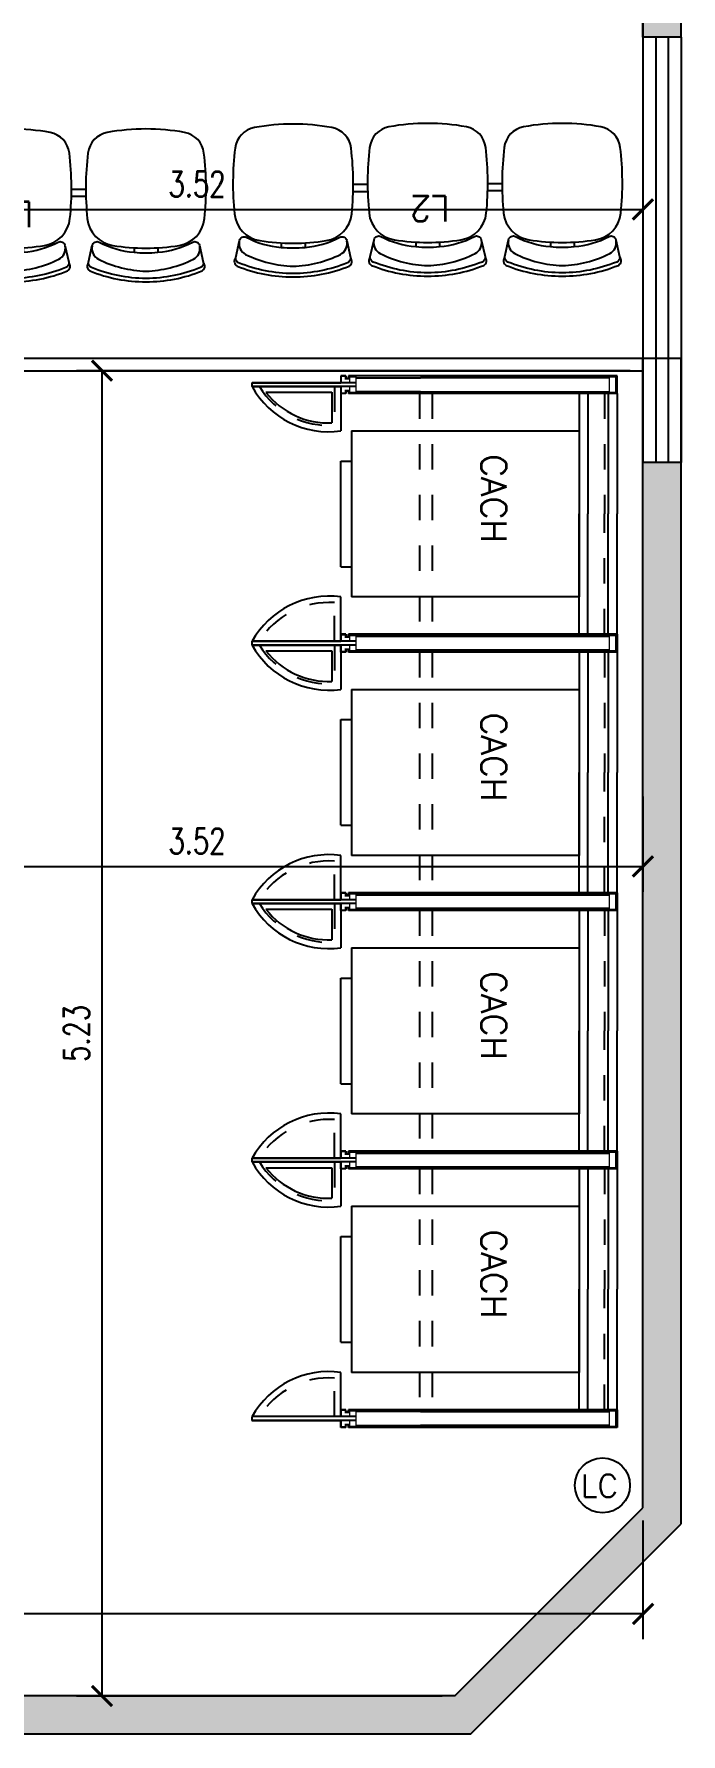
# Model space of a CAD drawing. Extents: x -36.1 to 57, y 1.4 to 46.9.
# Drawn here: x 4.81 to 7.37, y 33.34 to 40.05 of the extents above; entities that cross this region are included whole.
import ezdxf

# ---------------------------------------------------------------- set-up
doc = ezdxf.new("R2010")
doc.units = 0
doc.header["$LTSCALE"] = 0.02
doc.header["$PDMODE"] = 2
doc.linetypes.add('HIDDEN', pattern=[0.375, 0.25, -0.125])
doc.layers.get('0').update_dxf_attribs({"linetype": 'CONTINUOUS'})
doc.layers.get('DEFPOINTS').update_dxf_attribs({"linetype": 'CONTINUOUS'})
for name, color, linetype in [('A2', 1, 'CONTINUOUS'), ('A3', 5, 'CONTINUOUS'), ('ACESSORIOS', 6, 'CONTINUOUS'), ('BLOCOS', 1, 'CONTINUOUS'), ('CADEIRAS', 6, 'CONTINUOUS'), ('CODIGO', 6, 'CONTINUOUS'), ('COTAS', 6, 'CONTINUOUS'), ('DIVTETO', 5, 'CONTINUOUS'), ('ESQUADRIAS', 1, 'CONTINUOUS'), ('PAREDE-SOL', 251, 'CONTINUOUS'), ('PAREDES', 7, 'CONTINUOUS'), ('TEXTO', 7, 'CONTINUOUS'), ('TRAC', 1, 'HIDDEN')]:
    doc.layers.add(name, color=color, linetype=linetype)
doc.styles.add('COTAS', font='romans.shx', dxfattribs={"width": 0.75})
doc.styles.add('ROMANS', font='simplex.shx')
doc.dimstyles.new('COTAS', dxfattribs={"dimtxt": 0.1, "dimasz": 0.08, "dimexe": 0.1, "dimexo": 0.05, "dimgap": 0.05, "dimtad": 1, "dimzin": 0, "dimdsep": 46, "dimtxsty": 'COTAS', "dimblk1": 'ARCHTICK', "dimblk2": 'ARCHTICK', "dimsah": 1, "dimcen": 2.5, "dimclrt": 1, "dimadec": 0, "dimazin": 0, "dimtfac": 1, "dimtdec": 4, "dimtmove": 2, "dimatfit": 3, "dimldrblk": 'ARCHTICK', "dimfxl": 1, "dimtvp": 1, "dimtolj": 1, "dimtzin": 0, "dimarcsym": 0})

# ---------------------------------------------------------------- blocks, each defined once
blk = doc.blocks.new('A$C13CA08F8')
at = {"layer": 'A2', "linetype": 'Continuous'}
for p, q in [((0.1474, 0.0422), (0.8026, 0.0422)), ((0.2664, 0), (0.2664, 0.0422)), ((0.6836, 0), (0.6836, 0.0422))]:
    blk.add_line(p, q, dxfattribs=at)
for points in [[(0.1474, 0.0422), (0.1474, 0.94), (0.8026, 0.94), (0.8026, 0.0422)], [(0.6836, 0), (0.2664, 0)]]:
    blk.add_lwpolyline(points, dxfattribs=at)
at = {"layer": 'TRAC', "color": 2}
blk.add_line((0, 0.31), (0.95, 0.31), dxfattribs=at)
blk = doc.blocks.new('A$C4D74448C')
at = {"layer": 'A2'}
for p, q in [((0.03, 1.0825), (0.775, 1.0825)), ((1.03, 1.0825), (0.775, 1.0825)), ((0, 1.02), (0, 0.545)), ((0.775, 1.0275), (0.03, 1.0275)), ((0.035, 1.02), (0.035, 0.545)), ((0.115, 1.02), (0.115, 0.545)), ((0.15, 1.02), (0.15, 0.545)), ((0.775, 1.0275), (1.03, 1.0275)), ((0, 0.07), (0, 0.545)), ((0.035, 0.07), (0.035, 0.545)), ((0.115, 0.07), (0.115, 0.545)), ((0.15, 0.07), (0.15, 0.545)), ((0.775, 0.0625), (0.03, 0.0625)), ((0.03, 0.0075), (0.775, 0.0075)), ((0.775, 0.0625), (1.03, 0.0625)), ((1.03, 0.0075), (0.775, 0.0075))]:
    blk.add_line(p, q, dxfattribs=at)
at = {"layer": 'A2', "linetype": 'HIDDEN'}
for p, q in [((1.115, 1.0475), (1.115, 0.895)), ((1.115, 0.0425), (1.115, 0.195))]:
    blk.add_line(p, q, dxfattribs=at)
for centre, start, end in [((1.1364, 1.2179), 266.20141, 328.23163), ((1.1364, -0.1279), 31.76837, 93.79859)]:
    blk.add_arc(centre, 0.3236, start, end, dxfattribs=at)
at = {"layer": 'A3'}
for p, q in [((0, 1.09), (0.775, 1.09)), ((0, 1.02), (0, 1.09)), ((0.775, 1.09), (1.06, 1.09)), ((1.055, 1.08), (1.07, 1.08)), ((1.06, 1.09), (1.06, 1.08)), ((1.07, 1.09), (1.07, 1.08)), ((1.07, 1.09), (1.09, 1.09)), ((1.09, 1.09), (1.09, 1.0625)), ((0, 1.02), (0.775, 1.02)), ((0.775, 1.02), (1.06, 1.02)), ((1.03, 1.0625), (1.44, 1.0625)), ((1.03, 1.0475), (1.44, 1.0475)), ((1.055, 1.03), (1.07, 1.03)), ((1.06, 1.03), (1.06, 1.02)), ((1.07, 1.03), (1.07, 1.02)), ((1.07, 1.02), (1.09, 1.02)), ((1.4406, 1.0625), (1.09, 1.0625)), ((1.09, 1.0475), (1.09, 0.8726)), ((1.09, 1.0475), (1.09, 1.02)), ((1.44, 1.0625), (1.44, 1.0475)), ((1.09, 0.0425), (1.09, 0.2174)), ((1.125, 0.065), (1.125, 0.1856)), ((0, 0.07), (0.775, 0.07)), ((0, 0.07), (0, 0)), ((0.775, 0.07), (1.06, 0.07)), ((1.06, 0.06), (1.06, 0.07)), ((1.07, 0.07), (1.09, 0.07)), ((1.07, 0.06), (1.07, 0.07)), ((1.09, 0.0425), (1.09, 0.07)), ((0, 0), (0.775, 0)), ((0.775, 0), (1.06, 0)), ((1.03, 0.0425), (1.44, 0.0425)), ((1.03, 0.0275), (1.44, 0.0275)), ((1.055, 0.06), (1.07, 0.06)), ((1.055, 0.01), (1.07, 0.01)), ((1.06, 0), (1.06, 0.01)), ((1.07, 0), (1.07, 0.01)), ((1.07, 0), (1.09, 0)), ((1.4406, 0.0425), (1.09, 0.0425)), ((1.4406, 0.0275), (1.09, 0.0275)), ((1.09, 0), (1.09, 0.0275)), ((1.3854, 0.065), (1.125, 0.065)), ((1.44, 0.0425), (1.44, 0.0275))]:
    blk.add_line(p, q, dxfattribs=at)
at = {"layer": 'A3', "const_width": 0.005}
for points in [[(0.03, 1.025), (0.03, 1.085), (0.005, 1.085), (0.005, 1.025)], [(0.03, 0.065), (0.03, 0.005), (0.005, 0.005), (0.005, 0.065)]]:
    blk.add_lwpolyline(points, close=True, dxfattribs=at)
for points in [[(1.055, 1.0475), (1.055, 1.025), (1.03, 1.025), (1.03, 1.085), (1.055, 1.085), (1.055, 1.0625)], [(1.0875, 1.0625), (1.0875, 1.0875), (1.0725, 1.0875), (1.0725, 1.0775), (1.055, 1.0775)], [(1.055, 1.0325), (1.0725, 1.0325), (1.0725, 1.0225), (1.0875, 1.0225), (1.0875, 1.0475)], [(1.055, 0.0425), (1.055, 0.065), (1.03, 0.065), (1.03, 0.005), (1.055, 0.005), (1.055, 0.0275)], [(1.055, 0.0575), (1.0725, 0.0575), (1.0725, 0.0675), (1.0875, 0.0675), (1.0875, 0.0425)], [(1.0875, 0.0275), (1.0875, 0.0025), (1.0725, 0.0025), (1.0725, 0.0125), (1.055, 0.0125)]]:
    blk.add_lwpolyline(points, dxfattribs=at)
at = {"layer": 'A3'}
for centre, radius, start, end in [((1.1367, 1.2178), 0.3483, 262.28849, 330.73909), ((1.1367, -0.1278), 0.3483, 29.26091, 97.71151), ((1.139, -0.1256), 0.3115, 37.72757, 92.5778)]:
    blk.add_arc(centre, radius, start, end, dxfattribs=at)
at = {"layer": 'TRAC'}
for p, q in [((0.05, 1.02), (0.05, 0.545)), ((0.73, 0.07), (0.73, 1.02)), ((0.78, 0.07), (0.78, 1.02)), ((0.05, 0.07), (0.05, 0.545))]:
    blk.add_line(p, q, dxfattribs=at)
at = {"layer": 'A3', "rotation": 90}
blk.add_blockref('A$C13CA08F8', (1.09, 0.07), dxfattribs=at)
blk = doc.blocks.new('_ARCHTICK')
at = {"color": 0, "linetype": 'ByBlock', "const_width": 0.15}
blk.add_lwpolyline([(-0.5, -0.5), (0.5, 0.5)], dxfattribs=at)
blk = doc.blocks.new('*D144')
at = {"color": 0, "linetype": 'ByBlock'}
for p, q in [((7.1674, 7.4473), (4.9825, 7.4473)), ((5.0825, 2.2169), (5.0825, 7.4473)), ((6.4252, 2.2169), (4.9825, 2.2169))]:
    blk.add_line(p, q, dxfattribs=at)
at = {"layer": 'DEFPOINTS', "color": 0, "linetype": 'ByBlock'}
for p in [(5.0825, 7.4473), (7.2174, 7.4473), (6.4752, 2.2169)]:
    blk.add_point(p, dxfattribs=at)
at = {"color": 0, "linetype": 'ByBlock', "xscale": 0.08, "yscale": 0.08, "zscale": 0.08}
for p, rotation in [((5.0825, 7.4473), 90), ((5.0825, 2.2169), 270)]:
    blk.add_blockref('_ARCHTICK', p, dxfattribs=dict(at, rotation=rotation))
at = {"color": 1, "linetype": 'ByBlock', "insert": (4.9825, 4.8321), "char_height": 0.1, "attachment_point": 5, "rotation": 90, "style": 'COTAS'}
blk.add_mtext('\\A1;5.23', dxfattribs=at)
blk = doc.blocks.new('*D106')
at = {"color": 0, "linetype": 'ByBlock'}
for p, q in [((7.2174, 2.9091), (7.2174, 2.441)), ((-0.1333, 2.2669), (-0.1333, 2.641)), ((-0.1333, 2.541), (3.3777, 2.541)), ((7.2174, 2.541), (3.7063, 2.541))]:
    blk.add_line(p, q, dxfattribs=at)
at = {"layer": 'DEFPOINTS', "color": 0, "linetype": 'ByBlock'}
for p in [(7.2174, 2.9591), (7.2174, 2.541), (-0.1333, 2.2169)]:
    blk.add_point(p, dxfattribs=at)
at = {"color": 0, "linetype": 'ByBlock', "xscale": 0.08, "yscale": 0.08, "zscale": 0.08, "rotation": 180}
blk.add_blockref('_ARCHTICK', (-0.1333, 2.541), dxfattribs=at)
at = {"color": 0, "linetype": 'ByBlock', "xscale": 0.08, "yscale": 0.08, "zscale": 0.08}
blk.add_blockref('_ARCHTICK', (7.2174, 2.541), dxfattribs=at)
at = {"color": 1, "linetype": 'ByBlock', "insert": (3.542, 2.541), "char_height": 0.1, "attachment_point": 5, "style": 'COTAS'}
blk.add_mtext('\\A1;7.35', dxfattribs=at)
blk = doc.blocks.new('*D105')
at = {"color": 0, "linetype": 'ByBlock'}
for p, q in [((7.2174, 5.7669), (7.2174, 5.391)), ((3.6974, 5.6569), (3.6974, 5.391)), ((3.6974, 5.491), (7.2174, 5.491))]:
    blk.add_line(p, q, dxfattribs=at)
at = {"layer": 'DEFPOINTS', "color": 0, "linetype": 'ByBlock'}
for p in [(7.2174, 5.8169), (3.6974, 5.7069), (7.2174, 5.491)]:
    blk.add_point(p, dxfattribs=at)
at = {"color": 0, "linetype": 'ByBlock', "xscale": 0.08, "yscale": 0.08, "zscale": 0.08, "rotation": 180}
blk.add_blockref('_ARCHTICK', (3.6974, 5.491), dxfattribs=at)
at = {"color": 0, "linetype": 'ByBlock', "xscale": 0.08, "yscale": 0.08, "zscale": 0.08}
blk.add_blockref('_ARCHTICK', (7.2174, 5.491), dxfattribs=at)
at = {"color": 1, "linetype": 'ByBlock', "insert": (5.4574, 5.591), "char_height": 0.1, "attachment_point": 5, "style": 'COTAS'}
blk.add_mtext('\\A1;3.52', dxfattribs=at)
blk = doc.blocks.new('LC')
at = {"layer": 'ACESSORIOS'}
blk.add_circle((0, 0), 0.1086, dxfattribs=at)
at = {"layer": 'CODIGO', "style": 'ROMANS'}
blk.add_text('LC', height=0.09, dxfattribs=at).set_placement((-0.0855, -0.047))
blk = doc.blocks.new('A$C33302E0F')
at = {"layer": 'CADEIRAS'}
for p, q in [((0.1848, 0.4548), (0.1848, 0.4727)), ((0.2788, 0.4548), (0.2788, 0.4727)), ((0.7159, 0.4548), (0.7159, 0.4727)), ((0.8099, 0.4548), (0.8099, 0.4727)), ((1.247, 0.4578), (1.247, 0.4757)), ((1.341, 0.4578), (1.341, 0.4757)), ((0.4682, 0.2529), (0.5265, 0.2529)), ((0.4682, 0.2529), (0.4779, 0.2529)), ((0.4692, 0.2247), (0.5256, 0.2247)), ((0.9994, 0.2559), (1.0576, 0.2559)), ((1.0003, 0.2277), (1.0567, 0.2277))]:
    blk.add_line(p, q, dxfattribs=at)
for points in [[(0.4584, 0.5138, 0.481357), (0.4531, 0.5465, 0.097119), (0.2318, 0.5891, 0.097119), (0.0105, 0.5465, 0.481357), (0.0052, 0.5138)], [(0.1848, 0.4727, 0.100785), (0.0473, 0.4327, -0.49505), (0.0202, 0.4453), (0.0055, 0.5121, -0.365963), (0.0168, 0.5335, -0.0944), (0.2318, 0.5761, -0.0944), (0.4468, 0.5335, -0.365963), (0.4581, 0.5121), (0.4434, 0.4453, -0.49505), (0.4163, 0.4327, 0.100785), (0.2788, 0.4727, 0.100785)], [(0.444, 0.448, 0.344642), (0.419, 0.5003, 0.1068), (0.2318, 0.5474, 0.1068), (0.0446, 0.5003, 0.344642), (0.0196, 0.448)], [(0.9895, 0.5138, 0.481357), (0.9842, 0.5465, 0.097119), (0.7629, 0.5891, 0.097119), (0.5417, 0.5465, 0.481357), (0.5363, 0.5138)], [(0.7159, 0.4727, 0.100785), (0.5784, 0.4327, -0.49505), (0.5513, 0.4453), (0.5366, 0.5121, -0.365963), (0.548, 0.5335, -0.0944), (0.7629, 0.5761, -0.0944), (0.9779, 0.5335, -0.365963), (0.9892, 0.5121), (0.9746, 0.4453, -0.49505), (0.9475, 0.4327, 0.100785), (0.8099, 0.4727, 0.100785)], [(0.9752, 0.448, 0.344642), (0.9501, 0.5003, 0.1068), (0.7629, 0.5474, 0.1068), (0.5758, 0.5003, 0.344642), (0.5507, 0.448)], [(1.5206, 0.5168, 0.481357), (1.5153, 0.5495, 0.097119), (1.294, 0.5921, 0.097119), (1.0728, 0.5495, 0.481357), (1.0675, 0.5168)], [(1.247, 0.4757, 0.100785), (1.1095, 0.4357, -0.49505), (1.0824, 0.4483), (1.0677, 0.5151, -0.365963), (1.0791, 0.5365, -0.0944), (1.294, 0.5791, -0.0944), (1.509, 0.5365, -0.365963), (1.5203, 0.5151), (1.5057, 0.4483, -0.49505), (1.4786, 0.4357, 0.100785), (1.341, 0.4757, 0.100785)], [(1.5063, 0.451, 0.344642), (1.4812, 0.5032, 0.1068), (1.294, 0.5504, 0.1068), (1.1069, 0.5032, 0.344642), (1.0818, 0.451)]]:
    blk.add_lwpolyline(points, format="xyb", dxfattribs=at)
for points in [[(0.1008, 0.4459, 0.340817), (0.0005, 0.3401, 0.05523), (0.0028, 0.0813, 0.328643), (0.0792, 0, 0.09095), (0.3844, 0, 0.328643), (0.4608, 0.0813, 0.05523), (0.4631, 0.3401, 0.340817), (0.3628, 0.4459, 0.077917)], [(0.6319, 0.4459, 0.340817), (0.5316, 0.3401, 0.05523), (0.5339, 0.0813, 0.328643), (0.6103, 0, 0.09095), (0.9156, 0, 0.328643), (0.9919, 0.0813, 0.05523), (0.9942, 0.3401, 0.340817), (0.894, 0.4459, 0.077917)], [(1.163, 0.4489, 0.340817), (1.0627, 0.343, 0.05523), (1.065, 0.0843, 0.328643), (1.1414, 0.003, 0.09095), (1.4467, 0.003, 0.328643), (1.523, 0.0843, 0.05523), (1.5254, 0.343, 0.340817), (1.4251, 0.4489, 0.077917)]]:
    blk.add_lwpolyline(points, format="xyb", close=True, dxfattribs=at)
for centre in [(0.2318, -0.0397), (0.7629, -0.0397), (1.294, -0.0367)]:
    blk.add_arc(centre, 0.5146, 84.75947, 95.24053, dxfattribs=at)
at = {"layer": 'CODIGO', "style": 'ROMANS'}
blk.add_text('L2', height=0.1, dxfattribs=at).set_placement((0.6757, 0.2737))
blk = doc.blocks.new('*D89')
at = {"color": 0, "linetype": 'ByBlock'}
for p, q in [((7.2174, 12.2269), (7.2174, 7.9836)), ((3.6974, 9.3069), (3.6974, 7.9836)), ((3.6974, 8.0836), (7.2174, 8.0836))]:
    blk.add_line(p, q, dxfattribs=at)
at = {"layer": 'DEFPOINTS', "color": 0, "linetype": 'ByBlock'}
for p in [(7.2174, 12.2769), (3.6974, 9.3569), (7.2174, 8.0836)]:
    blk.add_point(p, dxfattribs=at)
at = {"color": 0, "linetype": 'ByBlock', "xscale": 0.08, "yscale": 0.08, "zscale": 0.08, "rotation": 180}
blk.add_blockref('_ARCHTICK', (3.6974, 8.0836), dxfattribs=at)
at = {"color": 0, "linetype": 'ByBlock', "xscale": 0.08, "yscale": 0.08, "zscale": 0.08}
blk.add_blockref('_ARCHTICK', (7.2174, 8.0836), dxfattribs=at)
at = {"color": 1, "linetype": 'ByBlock', "insert": (5.4574, 8.1836), "char_height": 0.1, "attachment_point": 5, "style": 'COTAS'}
blk.add_mtext('\\A1;3.52', dxfattribs=at)

msp = doc.modelspace()

# ---------------------------------------------------------------- hatches: boundary and pattern name
at = {"layer": 'PAREDE-SOL'}
h = msp.add_hatch(color=256, dxfattribs=at)
h.paths.add_polyline_path([(-0.1626, 46.9473), (-0.1626, 46.7973), (1.7074, 46.7973), (3.8574, 46.7973), (3.8574, 45.5373), (7.2174, 45.5373), (7.2174, 42.6316), (7.2182, 42.6316), (7.2182, 42.6196), (7.236, 42.6196, -1), (7.236, 42.6151), (7.2174, 42.6151), (7.2174, 42.5949, 0.00373), (7.2359, 42.5989, -1.185249), (7.2368, 42.5945, -0.003911), (7.2174, 42.5903), (7.2174, 40.0336), (7.3674, 40.0336), (7.3674, 46.9473)])
h.paths.add_polyline_path([(7.2174, 46.7973), (7.2174, 45.6873), (4.0074, 45.6873), (4.0074, 46.7973)], flags=16)
h.paths.add_polyline_path([(7.217, 42.5949, 0.00006), (7.2173, 42.5949), (7.217, 42.5949)], flags=17)
h.paths.add_polyline_path([(7.3674, 38.3547), (7.2174, 38.3547), (7.2174, 34.2294), (6.4752, 33.4873), (5.9274, 33.4873), (3.2123, 33.4873), (3.2123, 33.3373), (5.9274, 33.3373), (6.5374, 33.3373), (7.3674, 34.1673)])

# ---------------------------------------------------------------- linework, layer by layer
at = {"layer": 'DIVTETO'}
for p, q in [((3.6474, 38.7676), (7.3674, 38.7676)), ((3.6974, 38.7176), (7.2174, 38.7176))]:
    msp.add_line(p, q, dxfattribs=at)
at = {"layer": 'ESQUADRIAS'}
for p, q in [((7.3674, 40.0336), (7.2174, 40.0336)), ((7.2174, 40.0336), (7.2174, 38.3547)), ((7.2674, 40.0336), (7.2674, 38.3547)), ((7.3174, 38.3547), (7.3174, 40.0336)), ((7.3674, 40.0336), (7.3674, 38.3547)), ((7.3674, 38.3547), (7.2174, 38.3547))]:
    msp.add_line(p, q, dxfattribs=at)
at = {"layer": 'PAREDES'}
for p, q in [((7.3674, 40.0336), (7.3674, 46.9473)), ((7.2174, 40.0336), (7.2174, 45.5373)), ((7.2174, 34.2294), (7.2174, 38.77)), ((7.3674, 34.1673), (7.3674, 38.77)), ((6.4752, 33.4873), (7.2174, 34.2294)), ((6.5374, 33.3373), (7.3674, 34.1673)), ((5.9274, 33.4873), (3.2123, 33.4873)), ((6.4752, 33.4873), (5.9274, 33.4873)), ((3.2123, 33.3373), (5.9274, 33.3373)), ((5.9274, 33.3373), (6.5374, 33.3373))]:
    msp.add_line(p, q, dxfattribs=at)

# ---------------------------------------------------------------- block references
at = {"layer": 'A3', "rotation": 180}
for p in [(7.115, 38.6972), (7.115, 37.6772), (7.115, 36.6572), (7.115, 35.6372)]:
    msp.add_blockref('A$C4D74448C', p, dxfattribs=at)
at = {"layer": 'BLOCOS'}
msp.add_blockref('LC', (7.0575, 34.3185), dxfattribs=at)
at = {"layer": 'PAREDES', "rotation": 180}
for p in [(5.4877, 39.6577), (7.1306, 39.6799)]:
    msp.add_blockref('A$C33302E0F', p, dxfattribs=at)

# ---------------------------------------------------------------- texts
at = {"layer": 'TEXTO', "style": 'COTAS'}
for p in [(6.5783, 38.3877), (6.5783, 37.3677), (6.5783, 36.3477), (6.5783, 35.3277)]:
    msp.add_text('CACH', height=0.1, rotation=270, dxfattribs=at).set_placement(p)

# ---------------------------------------------------------------- dimensions: what is measured, and where the dimension line sits
at = {"layer": 'COTAS'}
for base, p1, p2, picture, middle in [((7.2174, 39.3539), (3.6974, 40.6273), (7.2174, 43.5473), '*D89', (5.4574, 39.4539)), ((7.2174, 36.7613), (3.6974, 36.9773), (7.2174, 37.0873), '*D105', (5.4574, 36.8613))]:
    dim = msp.add_linear_dim(base=base, p1=p1, p2=p2, dimstyle='COTAS', dxfattribs=at)
    dim.commit()
    dim.dimension.update_dxf_attribs({"geometry": picture, "text_midpoint": middle, "insert": (0, 31.2703)})
dim = msp.add_linear_dim(base=(5.0825, 38.7176), p1=(6.4752, 33.4873), p2=(7.2174, 38.7176), angle=90, dimstyle='COTAS', dxfattribs=at)
dim.commit()
dim.dimension.update_dxf_attribs({"geometry": '*D144', "text_midpoint": (4.9825, 36.1024), "insert": (0, 31.2703)})
dim = msp.add_linear_dim(base=(7.2174, 33.8113), p1=(-0.1333, 33.4873), p2=(7.2174, 34.2294), dimstyle='COTAS', dxfattribs=at)
dim.commit()
dim.dimension.update_dxf_attribs({"geometry": '*D106', "text_midpoint": (3.542, 33.8113), "dimtype": 160, "insert": (0, 31.2703)})

doc.saveas('drawing.dxf')
